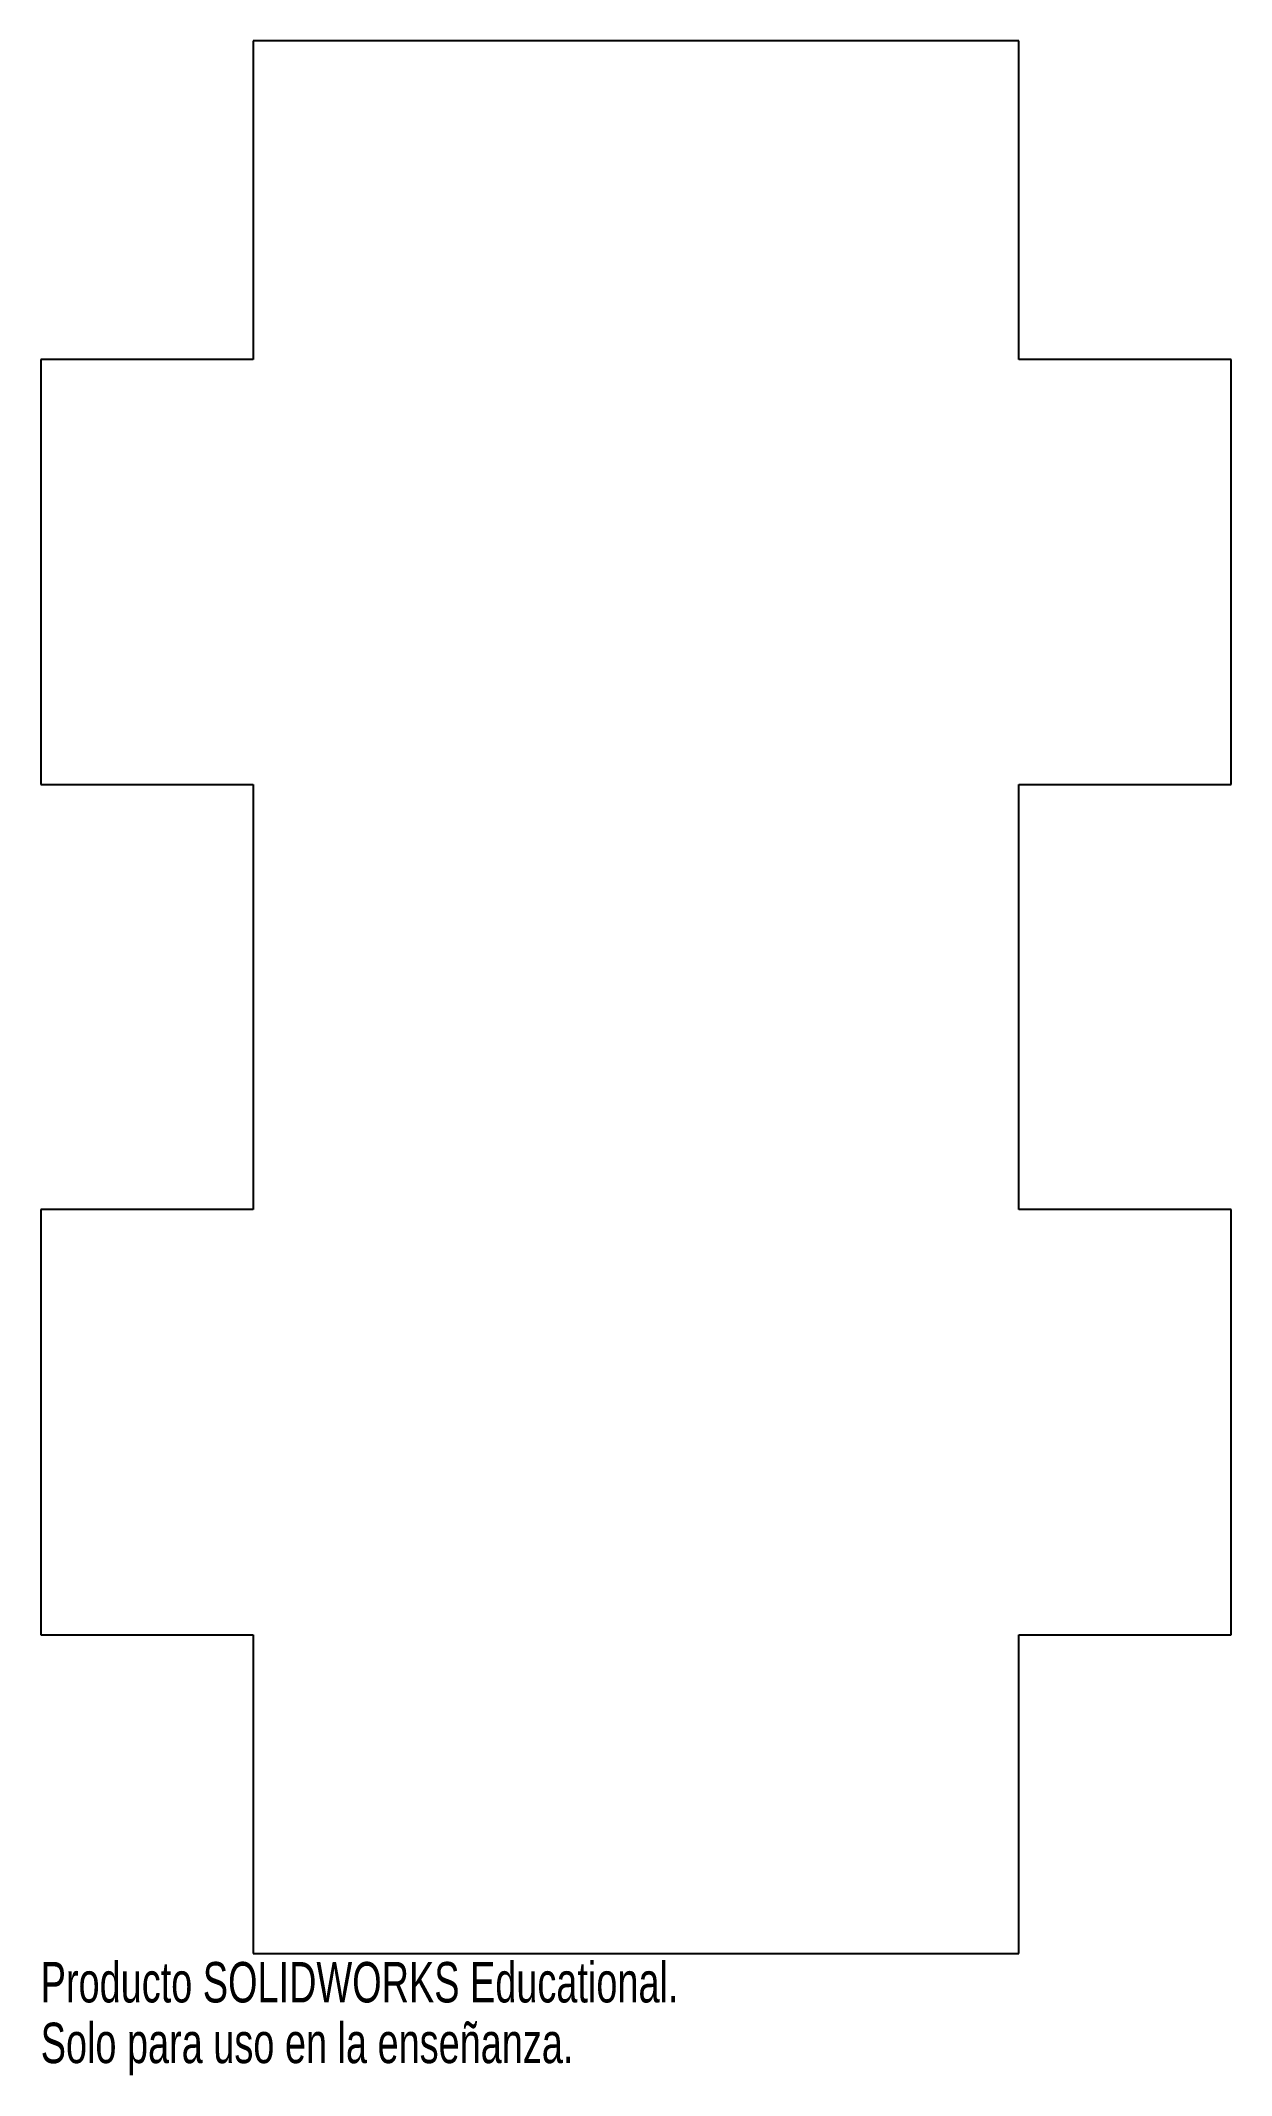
# Model space of a CAD drawing. Header units: inches. Extents: x 5.4 to 11, y -21.72 to -12.15.
import ezdxf

# ---------------------------------------------------------------- set-up
doc = ezdxf.new("R2010")
doc.units = ezdxf.units.IN
doc.header["$MEASUREMENT"] = 0
doc.styles.add('SLDTEXTSTYLE0', font='TXT', dxfattribs={"width": 0.7})

msp = doc.modelspace()

# ---------------------------------------------------------------- linework, layer by layer
at = {"color": 7, "linetype": 'Continuous', "lineweight": 25}
for p, q in [((6.4043, -12.1462), (6.4043, -13.6462)), ((10.0043, -12.1462), (6.4043, -12.1462)), ((10.0043, -13.6462), (10.0043, -12.1462)), ((6.4043, -13.6462), (5.4043, -13.6462)), ((5.4043, -13.6462), (5.4043, -15.6462)), ((11.0043, -13.6462), (10.0043, -13.6462)), ((11.0043, -15.6462), (11.0043, -13.6462)), ((5.4043, -15.6462), (6.4043, -15.6462)), ((6.4043, -15.6462), (6.4043, -17.6462)), ((10.0043, -17.6462), (10.0043, -15.6462)), ((10.0043, -15.6462), (11.0043, -15.6462)), ((6.4043, -17.6462), (5.4043, -17.6462)), ((5.4043, -17.6462), (5.4043, -19.6462)), ((11.0043, -17.6462), (10.0043, -17.6462)), ((11.0043, -19.6462), (11.0043, -17.6462)), ((5.4043, -19.6462), (6.4043, -19.6462)), ((6.4043, -19.6462), (6.4043, -21.1462)), ((10.0043, -21.1462), (10.0043, -19.6462)), ((10.0043, -19.6462), (11.0043, -19.6462)), ((6.4043, -21.1462), (10.0043, -21.1462))]:
    msp.add_line(p, q, dxfattribs=at)

# ---------------------------------------------------------------- texts
at = {"color": 7, "linetype": 'Continuous', "char_height": 0.1903, "attachment_point": 1, "style": 'SLDTEXTSTYLE0'}
for s, insert in [('Producto SOLIDWORKS Educational.', (5.4043, -21.1863)), ('Solo para uso en la enseñanza.', (5.4043, -21.4718))]:
    msp.add_mtext(s, dxfattribs=dict(at, insert=insert))

doc.saveas('drawing.dxf')
